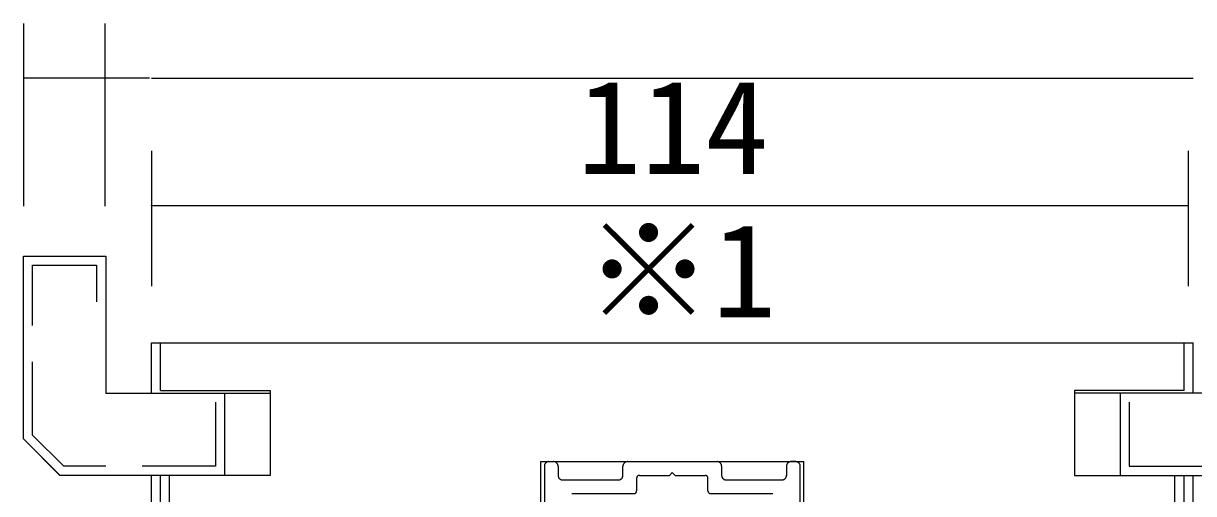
# Model space of a CAD drawing. Units: millimetres, scale not verified. Extents: x -800 to 800, y -554 to 554.
# Drawn here: x -488.4 to -360.3, y 426.7 to 478.2 of the extents above; entities that cross this region are included whole.
import ezdxf
from ezdxf.enums import TextEntityAlignment as Align

# ---------------------------------------------------------------- set-up
doc = ezdxf.new("R2010")
doc.units = ezdxf.units.MM
doc.header["$LTSCALE"] = 4
doc.linetypes.add('USER9', pattern=[3, 2, -1])
doc.layers.add('2-0', color=7, linetype='Continuous', lineweight=25)
doc.styles.add('ＭＳ ゴシック', font='')
doc.styles.get('ＭＳ ゴシック').set_extended_font_data('MS Gothic')

msp = doc.modelspace()

# ---------------------------------------------------------------- linework, layer by layer
at = {"layer": '2-0'}
for p, q in [((-488.37, 478.167), (-488.37, 458.172)), ((-479.455, 478.169), (-479.455, 458.174)), ((-474.588, 472.168), (-488.37, 472.168)), ((-488.335, 472.172), (-488.334, 472.168)), ((-474.373, 472.168), (-360.387, 472.168)), ((-474.373, 464.205), (-474.373, 449.407)), ((-360.942, 464.205), (-360.942, 449.407)), ((-474.373, 458.233), (-360.942, 458.233)), ((-474.337, 458.237), (-474.337, 458.233)), ((-488.37, 432.699), (-488.37, 452.7)), ((-474.373, 437.701), (-474.373, 443.198)), ((-474.373, 443.198), (-404.665, 443.198)), ((-473.376, 438), (-473.376, 443.198)), ((-405.546, 443.198), (-360.387, 443.198)), ((-361.384, 438), (-361.384, 443.198)), ((-360.387, 437.701), (-360.387, 443.198)), ((-473.376, 438), (-461.378, 438)), ((-461.378, 438), (-461.378, 437.701)), ((-461.378, 438), (-461.378, 428.698)), ((-461.378, 438), (-461.378, 428.698)), ((-373.382, 438), (-373.382, 437.701)), ((-373.382, 438), (-373.382, 428.698)), ((-361.384, 438), (-373.382, 438)), ((-373.382, 438), (-373.382, 428.698)), ((-479.374, 437.701), (-461.378, 437.701)), ((-355.386, 437.701), (-373.382, 437.701)), ((-484.375, 428.698), (-488.37, 432.699)), ((-431.778, 430.199), (-402.983, 430.199)), ((-431.778, 407.201), (-431.778, 430.199)), ((-431.375, 429.7), (-431.375, 407.201)), ((-430.879, 430.199), (-430.378, 430.199)), ((-429.876, 429.7), (-429.876, 428.698)), ((-422.777, 428.698), (-422.777, 429.702)), ((-422.281, 430.199), (-412.48, 430.199)), ((-411.979, 429.7), (-411.979, 428.698)), ((-404.879, 429.7), (-404.879, 428.698)), ((-403.882, 430.199), (-404.383, 430.199)), ((-403.381, 407.201), (-403.381, 429.7)), ((-402.983, 407.201), (-402.983, 430.199)), ((-461.378, 428.698), (-484.375, 428.698)), ((-474.373, 299.501), (-474.373, 428.698)), ((-461.378, 428.698), (-473.376, 428.698)), ((-473.376, 408.199), (-473.376, 428.698)), ((-429.38, 428.199), (-423.278, 428.199)), ((-421.279, 428.398), (-421.279, 427)), ((-420.979, 428.698), (-417.682, 428.698)), ((-413.482, 427), (-413.482, 428.398)), ((-411.478, 428.199), (-405.38, 428.199)), ((-373.382, 428.698), (-350.389, 428.698)), ((-373.382, 428.698), (-361.384, 428.698)), ((-361.384, 408.199), (-361.384, 428.698)), ((-360.387, 184.929), (-360.387, 428.698)), ((-428.378, 426.701), (-421.578, 426.701)), ((-413.177, 426.701), (-406.378, 426.701))]:
    msp.add_line(p, q, dxfattribs=at)
for points in [[(-488.37, 452.7), (-479.374, 452.7), (-479.374, 437.701)], [(-355.386, 437.699), (-368.386, 437.699), (-368.386, 428.699), (-350.386, 428.699), (-346.386, 432.699), (-346.386, 452.699), (-355.386, 452.699)], [(-417.682, 428.698), (-417.382, 429), (-417.078, 428.698), (-413.781, 428.698)]]:
    msp.add_lwpolyline(points, dxfattribs=at)
msp.add_lwpolyline([(-479.37, 437.699), (-466.37, 437.699), (-466.37, 428.699), (-484.37, 428.699), (-488.37, 432.699), (-488.37, 452.699), (-479.37, 452.699)], close=True, dxfattribs=at)
at = {"layer": '2-0', "linetype": 'USER9'}
for points in [[(-467.37, 436.699), (-467.37, 429.699), (-483.956, 429.699), (-487.37, 433.114), (-487.37, 451.699), (-480.37, 451.699), (-480.37, 447.699)], [(-367.386, 436.699), (-367.386, 429.699), (-350.8, 429.699), (-347.386, 433.114), (-347.386, 451.699), (-354.386, 451.699), (-354.386, 447.699)], [(-431.778, 416.698), (-432.778, 416.698), (-432.778, 408.198), (-470.468, 408.198), (-472.382, 410.113), (-472.382, 428.698)], [(-402.983, 416.698), (-401.983, 416.698), (-401.983, 408.198), (-364.297, 408.198), (-362.382, 410.113), (-362.382, 428.698)]]:
    msp.add_lwpolyline(points, dxfattribs=at)
at = {"layer": '2-0'}
for centre, radius, start, end in [((-488.37, 472.158), 0.0502, 93.97327, 99.36766), ((-488.37, 472.192), 0.0619, 262.52666, 266.89148), ((-488.371, 472.165), 0.0431, 88.4553, 94.41761), ((-488.371, 472.185), 0.055, 266.53652, 271.21259), ((-488.37, 472.183), 0.0252, 80.44523, 87.98128), ((-488.37, 472.161), 0.0315, 271.55491, 277.56349), ((-488.371, 472.181), 0.0276, 73.4737, 80.4396), ((-488.37, 472.163), 0.0328, 277.56319, 283.3666), ((-488.371, 472.164), 0.034, 283.36484, 288.98746), ((-488.371, 472.178), 0.0305, 67.07131, 73.47528), ((-488.373, 472.175), 0.0338, 61.18124, 67.07728), ((-488.371, 472.165), 0.0352, 288.98478, 294.46025), ((-488.374, 472.172), 0.0372, 55.72265, 61.1894), ((-488.371, 472.166), 0.0362, 294.4571, 299.82414), ((-488.372, 472.167), 0.037, 299.82089, 305.11999), ((-488.376, 472.169), 0.0404, 50.60558, 55.73158), ((-488.378, 472.167), 0.0431, 45.73934, 50.61453), ((-488.372, 472.167), 0.0376, 305.11694, 310.38764), ((-488.379, 472.165), 0.0452, 41.03624, 45.74798), ((-488.372, 472.167), 0.0379, 310.38505, 315.66373), ((-488.38, 472.165), 0.0464, 36.41266, 41.04448), ((-488.372, 472.167), 0.038, 315.66184, 320.97964), ((-488.38, 472.165), 0.0466, 31.78877, 36.42052), ((-488.372, 472.167), 0.038, 320.97868, 326.35958), ((-488.38, 472.165), 0.046, 27.08791, 31.79627), ((-488.372, 472.167), 0.0379, 326.35977, 331.81865), ((-488.379, 472.166), 0.0445, 22.2363, 27.095), ((-488.372, 472.167), 0.038, 331.82015, 337.36106), ((-488.377, 472.166), 0.0425, 17.16369, 22.24279), ((-488.373, 472.167), 0.0382, 337.36397, 342.97885), ((-488.374, 472.167), 0.04, 11.80555, 17.16915), ((-488.373, 472.167), 0.0387, 342.98312, 348.65135), ((-488.372, 472.168), 0.0375, 6.10761, 11.80928), ((-488.374, 472.168), 0.0396, 348.65677, 354.34588), ((-488.375, 472.168), 0.041, 354.35206, 0.01993), ((-474.361, 458.234), 0.0518, 169.27203, 173.87364), ((-474.354, 458.233), 0.0592, 173.87063, 178.07991), ((-474.359, 458.233), 0.0542, 177.83291, 182.16709), ((-474.37, 458.233), 0.0434, 182.34928, 187.1923), ((-474.372, 458.232), 0.0415, 187.19088, 192.19757), ((-474.374, 458.232), 0.0396, 192.19687, 197.38597), ((-474.367, 458.235), 0.0457, 164.25773, 169.27343), ((-474.372, 458.236), 0.0406, 158.82113, 164.25656), ((-474.375, 458.231), 0.0378, 197.38633, 202.76983), ((-474.376, 458.238), 0.0367, 152.97962, 158.81641), ((-474.377, 458.231), 0.0363, 202.77161, 208.35176), ((-474.379, 458.239), 0.0338, 146.78207, 152.97064), ((-474.378, 458.23), 0.0351, 208.35527, 214.12158), ((-474.38, 458.24), 0.0319, 140.31271, 146.76877), ((-474.379, 458.23), 0.0342, 214.127, 220.0539), ((-474.381, 458.24), 0.031, 133.68832, 140.29604), ((-474.379, 458.229), 0.0339, 220.06118, 226.10705), ((-474.381, 458.24), 0.0312, 127.04704, 133.67018), ((-474.379, 458.23), 0.034, 226.11583, 232.22419), ((-474.38, 458.239), 0.0324, 120.53065, 127.02982), ((-474.378, 458.23), 0.0348, 232.23381, 238.33699), ((-474.379, 458.237), 0.0346, 114.26563, 120.51648), ((-474.377, 458.232), 0.0364, 238.3466, 244.37159), ((-474.377, 458.234), 0.0381, 108.34892, 114.25574), ((-474.376, 458.234), 0.0387, 244.38031, 250.25571), ((-474.376, 458.23), 0.0429, 102.84193, 108.34351), ((-474.375, 458.237), 0.0419, 250.26281, 255.9253), ((-474.375, 458.224), 0.0491, 97.77229, 102.84041), ((-474.374, 458.241), 0.0462, 255.93038, 261.32954), ((-474.374, 458.216), 0.0568, 93.14061, 97.77368), ((-474.373, 458.246), 0.0517, 261.3325, 266.43315), ((-474.373, 458.219), 0.0539, 88.76686, 93.50347), ((-474.373, 458.242), 0.0476, 266.02844, 271.39644), ((-474.373, 458.242), 0.0313, 82.39897, 88.44774), ((-474.373, 458.223), 0.0281, 271.78746, 278.54226), ((-474.373, 458.241), 0.0323, 76.50464, 82.39861), ((-474.373, 458.225), 0.0301, 278.5443, 284.89324), ((-474.374, 458.227), 0.0324, 284.89133, 290.85386), ((-474.373, 458.24), 0.0333, 70.74875, 76.50537), ((-474.374, 458.239), 0.0343, 65.10683, 70.75014), ((-474.375, 458.229), 0.0348, 290.84942, 296.47046), ((-474.374, 458.238), 0.0352, 59.55132, 65.10848), ((-474.376, 458.231), 0.0371, 296.46462, 301.80388), ((-474.375, 458.237), 0.036, 54.05464, 59.5529), ((-474.377, 458.233), 0.0391, 301.79742, 306.92161), ((-474.378, 458.234), 0.0407, 306.91499, 311.89297), ((-474.375, 458.237), 0.0367, 48.59169, 54.05588), ((-474.379, 458.235), 0.0417, 311.88647, 316.78644), ((-474.375, 458.236), 0.0374, 43.14191, 48.59236), ((-474.376, 458.236), 0.038, 37.69102, 43.14184), ((-474.379, 458.235), 0.0421, 316.78023, 321.6682), ((-474.379, 458.235), 0.0419, 321.66242, 326.60125), ((-474.376, 458.235), 0.0387, 32.23233, 37.6901), ((-474.377, 458.235), 0.0396, 26.76756, 32.23049), ((-474.378, 458.235), 0.0411, 326.59607, 331.64437), ((-474.378, 458.234), 0.0406, 21.30714, 26.76486), ((-474.377, 458.234), 0.0399, 331.64005, 336.85052), ((-474.376, 458.233), 0.0384, 336.84746, 342.26431), ((-474.379, 458.234), 0.042, 15.86962, 21.30368), ((-474.381, 458.233), 0.0438, 10.48046, 15.86564), ((-474.374, 458.233), 0.0369, 342.26303, 347.91823), ((-474.383, 458.233), 0.0461, 5.16999, 10.47625), ((-474.372, 458.233), 0.0344, 353.83182, 359.98612), ((-474.373, 458.233), 0.0355, 347.91933, 353.82777), ((-430.865, 429.7), 0.51, 171.72631, 180.01789), ((-430.874, 429.701), 0.501, 163.48271, 171.7162), ((-430.877, 429.702), 0.498, 155.33357, 163.47689), ((-430.877, 429.703), 0.497, 147.27341, 155.33154), ((-430.877, 429.703), 0.497, 139.26736, 147.27401), ((-430.878, 429.703), 0.496, 131.26341, 139.26912), ((-430.88, 429.705), 0.494, 123.20611, 131.26471), ((-430.881, 429.707), 0.492, 115.05073, 123.20536), ((-430.881, 429.708), 0.491, 106.77681, 115.04649), ((-430.88, 429.704), 0.495, 98.39968, 106.76815), ((-430.879, 429.692), 0.506, 89.97679, 98.38655), ((-430.377, 429.703), 0.496, 81.52705, 90.00665), ((-430.377, 429.703), 0.495, 73.1973, 81.51695), ((-430.379, 429.699), 0.5, 65.05529, 73.19314), ((-430.381, 429.694), 0.505, 57.07441, 65.05597), ((-430.383, 429.691), 0.509, 49.19292, 57.07828), ((-430.383, 429.691), 0.51, 41.32942, 49.1982), ((-430.381, 429.693), 0.506, 33.39817, 41.33429), ((-430.375, 429.697), 0.499, 25.32439, 33.4008), ((-430.369, 429.699), 0.493, 17.05994, 25.32296), ((-430.366, 429.701), 0.489, 8.59861, 17.0529), ((-430.369, 429.7), 0.492, 359.9879, 8.58527), ((-422.267, 429.7), 0.51, 171.72631, 180.01789), ((-422.276, 429.701), 0.501, 163.48271, 171.7162), ((-422.279, 429.702), 0.498, 155.33357, 163.47689), ((-422.28, 429.703), 0.497, 147.27341, 155.33154), ((-422.28, 429.703), 0.497, 139.26736, 147.27401), ((-422.28, 429.703), 0.496, 131.26341, 139.26912), ((-422.282, 429.705), 0.494, 123.20611, 131.26471), ((-422.283, 429.707), 0.492, 115.05073, 123.20536), ((-422.284, 429.708), 0.491, 106.77681, 115.04649), ((-422.283, 429.704), 0.495, 98.39968, 106.76815), ((-422.281, 429.692), 0.506, 89.97679, 98.38655), ((-412.48, 429.703), 0.496, 81.52705, 90.00665), ((-412.479, 429.703), 0.495, 73.1973, 81.51695), ((-412.481, 429.699), 0.5, 65.05529, 73.19314), ((-412.483, 429.694), 0.505, 57.07441, 65.05597), ((-412.485, 429.691), 0.509, 49.19292, 57.07828), ((-412.485, 429.691), 0.51, 41.32942, 49.1982), ((-412.483, 429.693), 0.506, 33.39817, 41.33429), ((-412.477, 429.697), 0.499, 25.32439, 33.4008), ((-412.471, 429.699), 0.493, 17.05994, 25.32296), ((-412.468, 429.701), 0.489, 8.59861, 17.0529), ((-412.471, 429.7), 0.492, 359.9879, 8.58527), ((-404.369, 429.7), 0.51, 171.72631, 180.01789), ((-404.378, 429.701), 0.501, 163.48271, 171.7162), ((-404.381, 429.702), 0.498, 155.33357, 163.47689), ((-404.382, 429.703), 0.497, 147.27341, 155.33154), ((-404.382, 429.703), 0.497, 139.26736, 147.27401), ((-404.382, 429.703), 0.496, 131.26341, 139.26912), ((-404.384, 429.705), 0.494, 123.20611, 131.26471), ((-404.385, 429.707), 0.492, 115.05073, 123.20536), ((-404.386, 429.708), 0.491, 106.77681, 115.04649), ((-404.385, 429.704), 0.495, 98.39968, 106.76815), ((-404.383, 429.692), 0.506, 89.97679, 98.38655), ((-403.882, 429.69), 0.509, 81.63082, 90.01755), ((-403.881, 429.698), 0.5, 73.31134, 81.61923), ((-403.88, 429.7), 0.499, 65.11725, 73.30466), ((-403.881, 429.699), 0.5, 57.0471, 65.11505), ((-403.882, 429.697), 0.502, 49.06439, 57.04817), ((-403.882, 429.697), 0.502, 41.11054, 49.06718), ((-403.881, 429.698), 0.501, 33.11917, 41.11336), ((-403.878, 429.7), 0.497, 25.03073, 33.12033), ((-403.875, 429.701), 0.494, 16.80703, 25.02861), ((-403.875, 429.701), 0.494, 8.44458, 16.80033), ((-403.882, 429.7), 0.501, 359.98432, 8.43278), ((-429.375, 428.698), 0.502, 179.98564, 188.42626), ((-429.381, 428.697), 0.496, 188.43789, 196.77051), ((-429.38, 428.697), 0.496, 196.77673, 204.96243), ((-429.377, 428.699), 0.5, 204.96385, 213.00954), ((-429.375, 428.7), 0.503, 213.00752, 220.95615), ((-429.374, 428.701), 0.503, 220.95233, 228.8694), ((-429.375, 428.699), 0.501, 228.86554, 236.82443), ((-429.378, 428.695), 0.497, 236.8223, 244.88942), ((-429.38, 428.691), 0.492, 244.89073, 253.11052), ((-429.381, 428.689), 0.49, 253.11672, 261.49745), ((-429.38, 428.693), 0.494, 261.50927, 270.01241), ((-423.278, 428.708), 0.509, 269.98245, 278.36918), ((-423.277, 428.7), 0.5, 278.38077, 286.68866), ((-423.277, 428.698), 0.499, 286.69534, 294.88275), ((-423.277, 428.699), 0.5, 294.88495, 302.9529), ((-423.278, 428.701), 0.502, 302.95183, 310.93561), ((-423.279, 428.701), 0.502, 310.93282, 318.88946), ((-423.277, 428.7), 0.501, 318.88664, 326.88083), ((-423.274, 428.698), 0.497, 326.87967, 334.96927), ((-423.272, 428.697), 0.494, 334.97139, 343.19297), ((-423.272, 428.697), 0.494, 343.19967, 351.55542), ((-423.278, 428.698), 0.501, 351.56722, 0.01568), ((-420.97, 428.398), 0.308, 171.67496, 180.02488), ((-420.978, 428.4), 0.3, 163.33665, 171.66224), ((-420.981, 428.4), 0.297, 155.08295, 163.32808), ((-420.982, 428.401), 0.297, 146.93118, 155.07853), ((-420.981, 428.4), 0.297, 138.86419, 146.93007), ((-420.981, 428.4), 0.298, 130.84113, 138.86503), ((-420.981, 428.4), 0.298, 122.81076, 130.84237), ((-420.981, 428.4), 0.298, 114.72525, 122.81083), ((-420.98, 428.399), 0.298, 106.55371, 114.72271), ((-420.98, 428.397), 0.301, 98.29399, 106.54744), ((-420.979, 428.391), 0.307, 89.98098, 98.28356), ((-413.781, 428.391), 0.307, 81.71644, 90.01902), ((-413.78, 428.397), 0.301, 73.45256, 81.70601), ((-413.78, 428.399), 0.298, 65.27729, 73.44629), ((-413.78, 428.4), 0.298, 57.18917, 65.27475), ((-413.78, 428.4), 0.298, 49.15763, 57.18924), ((-413.78, 428.4), 0.298, 41.13497, 49.15887), ((-413.779, 428.4), 0.297, 33.06993, 41.13581), ((-413.779, 428.401), 0.297, 24.92147, 33.06882), ((-413.779, 428.4), 0.297, 16.67192, 24.91705), ((-413.782, 428.4), 0.3, 8.33776, 16.66335), ((-413.79, 428.398), 0.308, 359.97512, 8.32504), ((-411.477, 428.698), 0.501, 179.98432, 188.43278), ((-411.484, 428.697), 0.494, 188.44458, 196.80033), ((-411.484, 428.697), 0.494, 196.80703, 205.02861), ((-411.482, 428.698), 0.497, 205.03073, 213.12033), ((-411.479, 428.7), 0.501, 213.11917, 221.11336), ((-411.477, 428.701), 0.502, 221.11054, 229.06718), ((-411.478, 428.701), 0.502, 229.06439, 237.04817), ((-411.479, 428.699), 0.5, 237.0471, 245.11505), ((-411.479, 428.698), 0.499, 245.11725, 253.30466), ((-411.479, 428.7), 0.5, 253.31134, 261.61923), ((-411.478, 428.708), 0.509, 261.63082, 270.01755), ((-405.38, 428.708), 0.509, 269.98245, 278.36918), ((-405.379, 428.7), 0.5, 278.38077, 286.68866), ((-405.379, 428.698), 0.499, 286.69534, 294.88275), ((-405.379, 428.699), 0.5, 294.88495, 302.9529), ((-405.38, 428.701), 0.502, 302.95183, 310.93561), ((-405.381, 428.701), 0.502, 310.93282, 318.88946), ((-405.379, 428.7), 0.501, 318.88664, 326.88083), ((-405.376, 428.698), 0.497, 326.87967, 334.96927), ((-405.374, 428.697), 0.494, 334.97139, 343.19297), ((-405.374, 428.697), 0.494, 343.19967, 351.55542), ((-405.38, 428.698), 0.501, 351.56722, 0.01568), ((-421.578, 427.003), 0.302, 269.98391, 278.4104), ((-421.578, 426.999), 0.298, 278.4221, 286.75801), ((-421.578, 426.998), 0.298, 286.76462, 294.96885), ((-421.578, 427), 0.299, 294.97088, 303.04599), ((-421.579, 427.001), 0.301, 303.04471, 311.02791), ((-421.58, 427.002), 0.302, 311.02493, 318.97507), ((-421.579, 427.001), 0.301, 318.97209, 326.95529), ((-421.578, 427), 0.299, 326.95401, 335.02912), ((-421.576, 427), 0.298, 335.03115, 343.23538), ((-421.577, 427), 0.298, 343.24199, 351.5779), ((-421.581, 427), 0.302, 351.5896, 0.01609), ((-413.18, 427), 0.302, 179.98172, 188.42124), ((-413.185, 427), 0.297, 188.43322, 196.80762), ((-413.186, 426.999), 0.296, 196.81503, 205.07892), ((-413.185, 427), 0.297, 205.08214, 213.2301), ((-413.183, 427.001), 0.299, 213.23029, 221.28872), ((-413.182, 427.002), 0.301, 221.28739, 229.30225), ((-413.181, 427.003), 0.302, 229.30101, 237.32399), ((-413.181, 427.004), 0.303, 237.32439, 245.39917), ((-413.18, 427.005), 0.304, 245.40254, 253.55205), ((-413.179, 427.009), 0.308, 253.55927, 261.77532), ((-413.178, 427.018), 0.317, 261.78652, 270.02416)]:
    msp.add_arc(centre, radius, start, end, dxfattribs=at)

# ---------------------------------------------------------------- texts
at = {"layer": '2-0', "style": 'ＭＳ ゴシック'}
for s, p in [('114', (-427.75, 458.624)), ('※1', (-426.974, 442.9))]:
    msp.add_text(s, height=10.26, dxfattribs=at).set_placement(p, align=Align.BOTTOM_LEFT)

doc.saveas('drawing.dxf')
